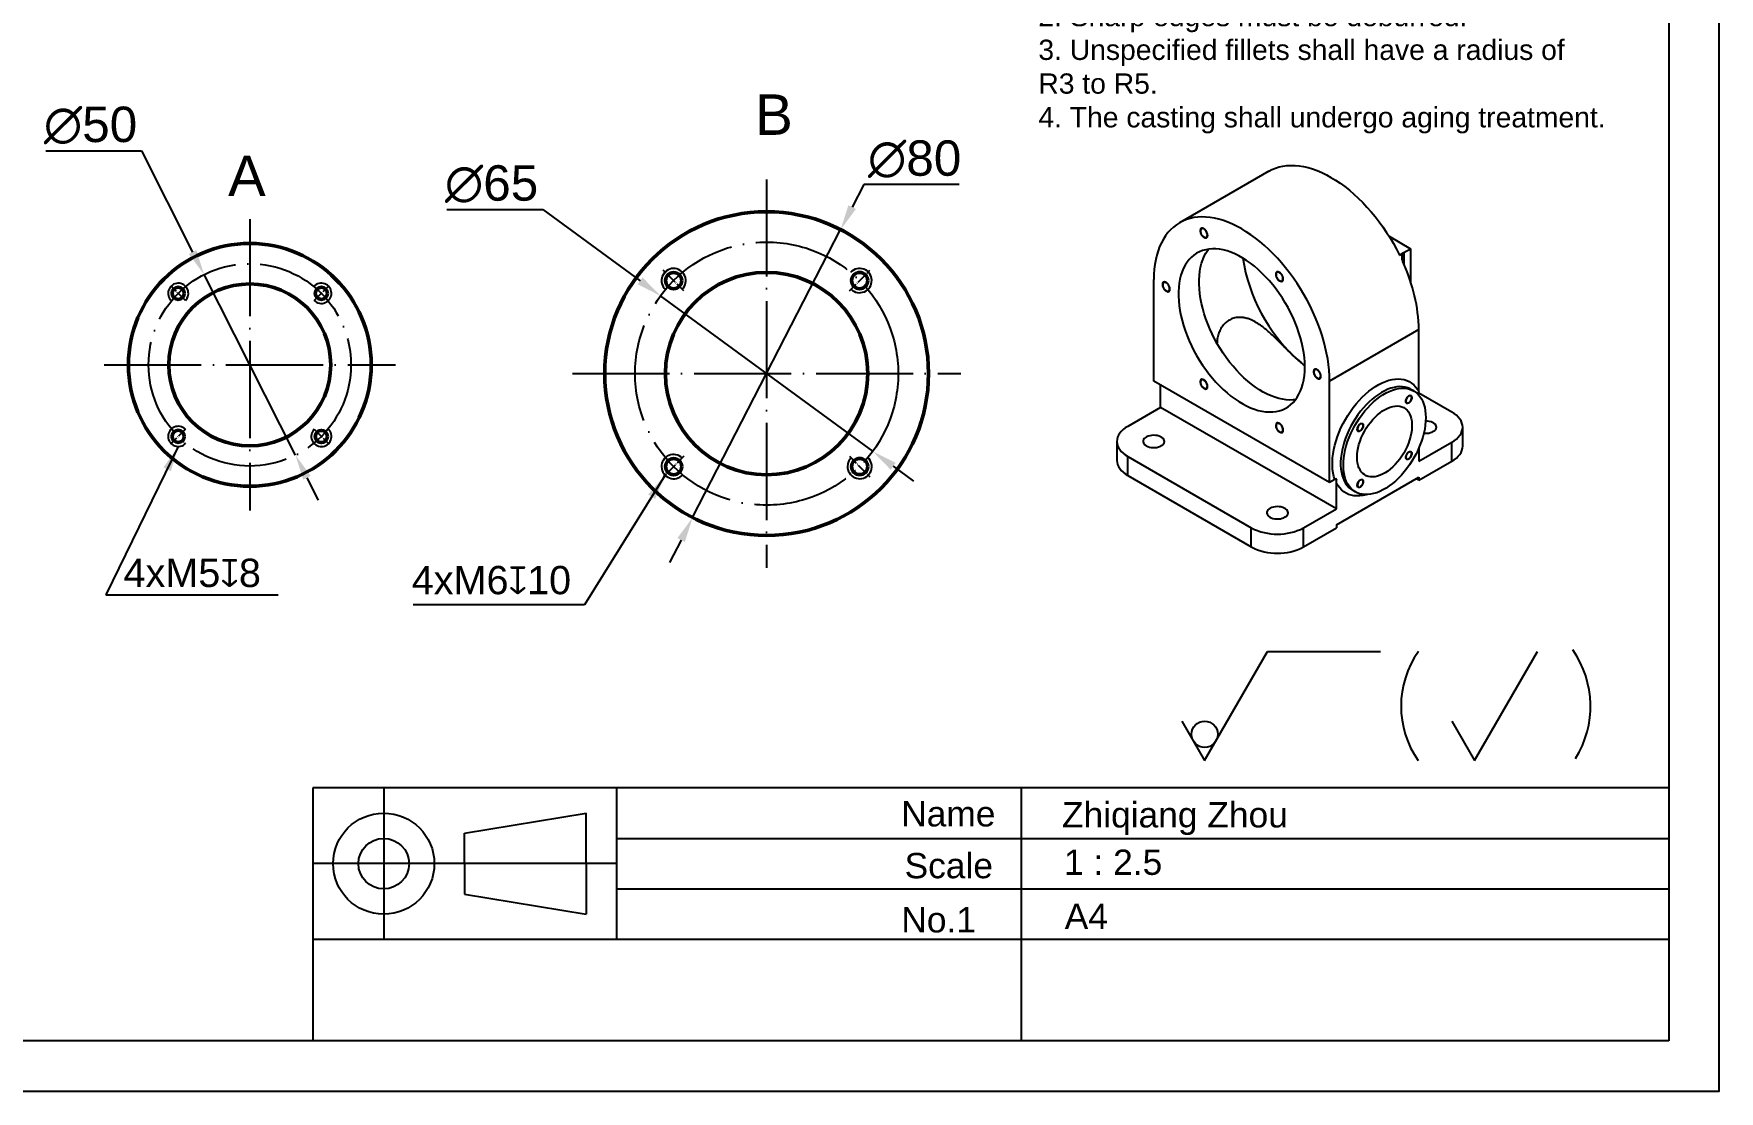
# Model space of a CAD drawing. Header units: millimetres. Extents: x 3932 to 4675, y 2766 to 3291.
# Drawn here: x 4258.4 to 4674.9, y 2765.9 to 3027.2 of the extents above; entities that cross this region are included whole.
import ezdxf

# ---------------------------------------------------------------- set-up
doc = ezdxf.new("R2010")
doc.units = ezdxf.units.MM
doc.linetypes.add('ACAD_ISO04W100', pattern=[30, 24, -3, 0, -3])
doc.layers.add('注解', color=3, linetype='Continuous')
doc.layers.add('辅助', color=1, linetype='ACAD_ISO04W100')
doc.layers.add('粗线', color=7, linetype='Continuous', lineweight=50)
doc.styles.add('a', font='gdt.shx')
doc.styles.get("Standard").update_dxf_attribs({"font": 'arial.ttf'})
doc.dimstyles.new('机械无尺线', dxfattribs={"dimscale": 2.5, "dimtxt": 3.5, "dimasz": 2.5, "dimexe": 2, "dimexo": 0, "dimtad": 1, "dimdsep": 46, "dimtxsty": 'Standard', "dimcen": 0, "dimadec": 0, "dimazin": 0, "dimtfac": 1, "dimtmove": 0, "dimatfit": 3, "dimfxl": 0, "dimarcsym": 0})
doc.dimstyles.new('机械无尺线$3', dxfattribs={"dimscale": 2.5, "dimtxt": 3.5, "dimasz": 2.5, "dimexe": 2, "dimexo": 0, "dimtad": 1, "dimtoh": 1, "dimdsep": 46, "dimtxsty": 'Standard', "dimcen": 0, "dimadec": 0, "dimazin": 0, "dimtfac": 1, "dimtmove": 0, "dimatfit": 3, "dimfxl": 0, "dimarcsym": 0})

# ---------------------------------------------------------------- blocks, each defined once
blk = doc.blocks.new('*U1')
blk.add_arc((0, -0.32), 2.5, 314.9999, 227.866)
at = {"layer": '粗线'}
blk.add_circle((0, -0.32), 1.5, dxfattribs=at)
at = {"layer": '辅助', "ltscale": 0.1}
blk.add_line((1.77, -2.09), (-1.77, 1.44), dxfattribs=at)
blk = doc.blocks.new('*U2')
at = {"color": 0, "linetype": 'ByBlock', "lineweight": -2, "transparency": 16777216}
blk.add_blockref('*U1', (4451.27, 3204.11), dxfattribs=at)
for p, rotation in [((4486.95, 3203.78), 270), ((4450.95, 3168.43), 90.00000000000001), ((4486.63, 3168.1), 180)]:
    blk.add_blockref('*U1', p, dxfattribs=dict(at, rotation=rotation))
blk = doc.blocks.new('*U3')
blk.add_arc((0, -0.23), 3, 315, 227.6454)
at = {"layer": '粗线'}
blk.add_circle((0, -0.23), 2, dxfattribs=at)
at = {"layer": '辅助', "ltscale": 0.1}
blk.add_line((2.55, -2.77), (-2.55, 2.32), dxfattribs=at)
blk = doc.blocks.new('*U4')
at = {"color": 0, "linetype": 'ByBlock', "lineweight": -2, "transparency": 16777216}
blk.add_blockref('*U3', (4427.25, 2980.25), dxfattribs=at)
for p, rotation in [((4473.44, 2980.03), 270), ((4427.03, 2934.06), 90.00000000000001), ((4473.22, 2933.84), 180)]:
    blk.add_blockref('*U3', p, dxfattribs=dict(at, rotation=rotation))
blk = doc.blocks.new('*D25')
at = {"layer": 'Defpoints', "color": 0, "transparency": 16777216}
for p in [(4300.48, 2967.72), (4323.07, 2923.11)]:
    blk.add_point(p, dxfattribs=at)
at = {"layer": '注解', "color": 0, "lineweight": -2, "transparency": 16777216}
for p, q in [((4261.42, 2998.29), (4285.01, 2998.29)), ((4285.01, 2998.29), (4297.66, 2973.29)), ((4323.07, 2923.11), (4300.48, 2967.72)), ((4325.89, 2917.53), (4328.71, 2911.95))]:
    blk.add_line(p, q, dxfattribs=at)
at = {"layer": '注解', "color": 0, "transparency": 16777216}
for points in [[(4298.59, 2973.76), (4296.73, 2972.82), (4300.48, 2967.72)], [(4326.82, 2918), (4324.96, 2917.06), (4323.07, 2923.11)]]:
    blk.add_solid(points, dxfattribs=at)
at = {"layer": '注解', "color": 0, "transparency": 16777216, "insert": (4272.43, 3004.56), "char_height": 8.75, "attachment_point": 5}
blk.add_mtext('∅50', dxfattribs=at)
blk = doc.blocks.new('*D26')
at = {"layer": 'Defpoints', "color": 0, "transparency": 16777216}
for p in [(4457.76, 2978.83), (4421.2, 2907.68)]:
    blk.add_point(p, dxfattribs=at)
at = {"layer": '注解', "color": 0, "lineweight": -2, "transparency": 16777216}
for p, q in [((4463.47, 2989.95), (4460.62, 2984.39)), ((4487.06, 2989.95), (4463.47, 2989.95)), ((4421.2, 2907.68), (4457.76, 2978.83)), ((4418.35, 2902.12), (4415.49, 2896.56))]:
    blk.add_line(p, q, dxfattribs=at)
at = {"layer": '注解', "color": 0, "transparency": 16777216}
for points in [[(4459.69, 2984.87), (4461.54, 2983.92), (4457.76, 2978.83)], [(4417.42, 2902.59), (4419.27, 2901.64), (4421.2, 2907.68)]]:
    blk.add_solid(points, dxfattribs=at)
at = {"layer": '注解', "color": 0, "transparency": 16777216, "insert": (4476.05, 2996.23), "char_height": 8.75, "attachment_point": 5}
blk.add_mtext('∅80', dxfattribs=at)
blk = doc.blocks.new('*D27')
at = {"layer": 'Defpoints', "color": 0, "transparency": 16777216}
for p in [(4413.26, 2962.46), (4465.7, 2924.05)]:
    blk.add_point(p, dxfattribs=at)
at = {"layer": '注解', "color": 0, "lineweight": -2, "transparency": 16777216}
for p, q in [((4360.46, 2983.8), (4384.15, 2983.8)), ((4384.15, 2983.8), (4408.22, 2966.16)), ((4465.7, 2924.05), (4413.26, 2962.46)), ((4470.74, 2920.36), (4475.78, 2916.66))]:
    blk.add_line(p, q, dxfattribs=at)
at = {"layer": '注解', "color": 0, "transparency": 16777216}
for points in [[(4408.84, 2967), (4407.61, 2965.32), (4413.26, 2962.46)], [(4471.36, 2921.2), (4470.12, 2919.51), (4465.7, 2924.05)]]:
    blk.add_solid(points, dxfattribs=at)
at = {"layer": '注解', "color": 0, "transparency": 16777216, "insert": (4371.52, 2990.07), "char_height": 8.75, "attachment_point": 5}
blk.add_mtext('∅65', dxfattribs=at)

msp = doc.modelspace()

# ---------------------------------------------------------------- linework, layer by layer
for p, q in [((4662.366, 3278.406), (4662.366, 2778.406)), ((4662.366, 2840.906), (4327.366, 2840.906)), ((4327.366, 2840.906), (4327.366, 2778.406)), ((4344.866, 2840.906), (4344.866, 2803.406)), ((4402.366, 2840.906), (4402.366, 2803.406)), ((4502.366, 2840.906), (4502.366, 2778.406)), ((4662.366, 2840.906), (4662.366, 2778.406)), ((4364.866, 2829.656), (4394.866, 2834.656)), ((4394.866, 2822.156), (4394.866, 2834.656)), ((4364.866, 2822.156), (4364.866, 2829.656)), ((4402.366, 2828.406), (4662.366, 2828.406)), ((4402.366, 2822.156), (4327.366, 2822.156)), ((4364.866, 2822.156), (4364.866, 2814.656)), ((4394.866, 2822.156), (4394.866, 2809.656)), ((4402.366, 2815.906), (4662.366, 2815.906)), ((4364.866, 2814.656), (4394.866, 2809.656)), ((4662.366, 2803.406), (4327.366, 2803.406)), ((4662.366, 2778.406), (3982.366, 2778.406))]:
    msp.add_line(p, q)
at = {"color": 7, "linetype": 'Continuous', "lineweight": 25}
for p, q in [((4563.563, 2993.269), (4541.501, 2980.533)), ((4593.29, 2977.182), (4598.594, 2974.12)), ((4596.897, 2973.14), (4598.594, 2974.12)), ((4598.594, 2974.12), (4598.594, 2965.945)), ((4595.878, 2972.552), (4596.897, 2973.14)), ((4596.897, 2973.14), (4596.897, 2970.371)), ((4535.137, 2941.384), (4535.137, 2966.468)), ((4600.644, 2954.124), (4578.582, 2941.388)), ((4600.644, 2938.739), (4600.644, 2954.124)), ((4578.582, 2916.304), (4535.137, 2941.384)), ((4536.834, 2934.917), (4536.834, 2940.404)), ((4578.582, 2916.304), (4578.582, 2941.388)), ((4599.358, 2938.964), (4598.679, 2939.356)), ((4600.644, 2937.891), (4600.644, 2938.739)), ((4608.79, 2933.741), (4600.644, 2938.444)), ((4536.834, 2934.917), (4528.689, 2930.214)), ((4580.279, 2909.837), (4536.834, 2934.917)), ((4611.461, 2925.315), (4611.461, 2930.018)), ((4526.017, 2926.491), (4526.017, 2921.788)), ((4600.644, 2921.593), (4608.79, 2926.295)), ((4600.644, 2924.892), (4600.644, 2921.593)), ((4608.79, 2921.592), (4608.79, 2926.295)), ((4528.689, 2922.769), (4559.236, 2905.134)), ((4528.689, 2918.065), (4528.689, 2922.769)), ((4600.644, 2916.89), (4608.79, 2921.592)), ((4528.689, 2918.065), (4559.236, 2900.431)), ((4579.901, 2917.065), (4578.582, 2916.304)), ((4580.279, 2905.917), (4600.644, 2917.673)), ((4580.279, 2909.837), (4580.279, 2916.207)), ((4600.644, 2916.89), (4599.965, 2917.282)), ((4600.644, 2917.673), (4600.644, 2916.89)), ((4584.28, 2914.414), (4584.959, 2914.022)), ((4572.133, 2905.134), (4580.279, 2909.837)), ((4559.236, 2900.431), (4559.236, 2905.134)), ((4572.133, 2900.431), (4572.133, 2905.134)), ((4572.133, 2900.431), (4580.279, 2905.133)), ((4580.279, 2905.917), (4580.279, 2905.133))]:
    msp.add_line(p, q, dxfattribs=at)
msp.add_lwpolyline([(3932.366, 2765.906), (4674.866, 2765.906), (4674.866, 3290.906), (3932.366, 3290.906)], close=True)
at = {"color": 7, "linetype": 'Continuous', "lineweight": 25, "flags": 128}
for points in [[(4563.563, 2993.269), (4564.313, 2993.662), (4565.18, 2994.024), (4566.085, 2994.31), (4567.025, 2994.52), (4567.999, 2994.652), (4569.003, 2994.706), (4570.034, 2994.683), (4571.091, 2994.582), (4572.168, 2994.404), (4573.265, 2994.148), (4574.377, 2993.816), (4575.502, 2993.409), (4576.637, 2992.928), (4577.777, 2992.374), (4578.921, 2991.748), (4580.065, 2991.053), (4581.206, 2990.29), (4582.341, 2989.462), (4583.465, 2988.57), (4584.578, 2987.617), (4585.674, 2986.607), (4586.752, 2985.541), (4587.808, 2984.422), (4588.84, 2983.255), (4589.844, 2982.041), (4590.818, 2980.785), (4591.758, 2979.489), (4592.663, 2978.158), (4593.53, 2976.795), (4594.356, 2975.404), (4595.14, 2973.988), (4595.878, 2972.552)], [(4578.582, 2941.388), (4578.552, 2942.718), (4578.463, 2944.079), (4578.315, 2945.466), (4578.107, 2946.877), (4577.842, 2948.307), (4577.519, 2949.753), (4577.139, 2951.21), (4576.704, 2952.675), (4576.214, 2954.143), (4575.672, 2955.61), (4575.078, 2957.073), (4574.433, 2958.527), (4573.741, 2959.968), (4573.003, 2961.393), (4572.22, 2962.798), (4571.395, 2964.178), (4570.53, 2965.53), (4569.628, 2966.851), (4568.69, 2968.135), (4567.721, 2969.381), (4566.721, 2970.585), (4565.695, 2971.743), (4564.644, 2972.852), (4563.572, 2973.909), (4562.482, 2974.912), (4561.376, 2975.857), (4560.258, 2976.742), (4559.13, 2977.564), (4557.997, 2978.321), (4556.86, 2979.012), (4555.723, 2979.634), (4554.589, 2980.185), (4553.462, 2980.665), (4552.343, 2981.071), (4551.238, 2981.403), (4550.147, 2981.659), (4549.075, 2981.84), (4548.024, 2981.944), (4546.998, 2981.971), (4545.999, 2981.921), (4545.029, 2981.795), (4544.092, 2981.592), (4543.189, 2981.314), (4542.325, 2980.96), (4541.5, 2980.532), (4540.717, 2980.032), (4539.978, 2979.459), (4539.286, 2978.817), (4538.642, 2978.107), (4538.048, 2977.33), (4537.505, 2976.489), (4537.015, 2975.586), (4536.58, 2974.624), (4536.201, 2973.606), (4535.878, 2972.533), (4535.612, 2971.409), (4535.405, 2970.238), (4535.256, 2969.021), (4535.167, 2967.764), (4535.137, 2966.468)], [(4548.374, 2977.495), (4548.343, 2977.778), (4548.251, 2978.075), (4548.105, 2978.367), (4547.916, 2978.629), (4547.699, 2978.845), (4547.468, 2978.996), (4547.242, 2979.072), (4547.037, 2979.068), (4546.868, 2978.983), (4546.748, 2978.825), (4546.685, 2978.604), (4546.685, 2978.337), (4546.748, 2978.044), (4546.868, 2977.746), (4547.037, 2977.467), (4547.242, 2977.226), (4547.468, 2977.041), (4547.699, 2976.926), (4547.916, 2976.889), (4548.105, 2976.934), (4548.251, 2977.057), (4548.343, 2977.249), (4548.374, 2977.495)], [(4572.473, 2944.915), (4572.442, 2946.053), (4572.352, 2947.222), (4572.201, 2948.417), (4571.992, 2949.633), (4571.723, 2950.865), (4571.398, 2952.11), (4571.015, 2953.361), (4570.579, 2954.615), (4570.089, 2955.866), (4569.548, 2957.11), (4568.957, 2958.341), (4568.32, 2959.555), (4567.639, 2960.748), (4566.916, 2961.914), (4566.154, 2963.049), (4565.356, 2964.149), (4564.526, 2965.209), (4563.665, 2966.226), (4562.778, 2967.195), (4561.869, 2968.112), (4560.94, 2968.975), (4559.995, 2969.78), (4559.038, 2970.523), (4558.073, 2971.202), (4557.102, 2971.815), (4556.131, 2972.358), (4555.163, 2972.83), (4554.202, 2973.228), (4553.25, 2973.552), (4552.313, 2973.8), (4551.393, 2973.972), (4550.495, 2974.065), (4549.621, 2974.081), (4548.775, 2974.019), (4547.96, 2973.879), (4547.18, 2973.662), (4546.437, 2973.368), (4545.734, 2973), (4545.075, 2972.557), (4544.461, 2972.043), (4543.895, 2971.458), (4543.379, 2970.806), (4542.916, 2970.088), (4542.506, 2969.307), (4542.152, 2968.468), (4541.855, 2967.572), (4541.615, 2966.623), (4541.435, 2965.625), (4541.315, 2964.582), (4541.254, 2963.497), (4541.254, 2962.376), (4541.315, 2961.222), (4541.435, 2960.04), (4541.615, 2958.834), (4541.855, 2957.609), (4542.152, 2956.37), (4542.506, 2955.121), (4542.916, 2953.868), (4543.379, 2952.615), (4543.895, 2951.367), (4544.461, 2950.129), (4545.075, 2948.905), (4545.734, 2947.701), (4546.437, 2946.522), (4547.18, 2945.371), (4547.96, 2944.252), (4548.775, 2943.172), (4549.621, 2942.133), (4550.495, 2941.14), (4551.393, 2940.196), (4552.313, 2939.305), (4553.25, 2938.471), (4554.202, 2937.696), (4555.163, 2936.985), (4556.131, 2936.339), (4557.102, 2935.761), (4558.073, 2935.253), (4559.038, 2934.818), (4559.995, 2934.456), (4560.94, 2934.17), (4561.869, 2933.96), (4562.778, 2933.828), (4563.665, 2933.773), (4564.526, 2933.796), (4565.356, 2933.897), (4566.154, 2934.076), (4566.916, 2934.331), (4567.639, 2934.663), (4568.32, 2935.068), (4568.957, 2935.547), (4569.548, 2936.097), (4570.089, 2936.716), (4570.579, 2937.401), (4571.015, 2938.151), (4571.398, 2938.961), (4571.723, 2939.829), (4571.992, 2940.752), (4572.201, 2941.726), (4572.352, 2942.747), (4572.442, 2943.811), (4572.473, 2944.915)], [(4570.147, 2936.79), (4569.617, 2936.735), (4568.756, 2936.712), (4567.87, 2936.767), (4566.96, 2936.899), (4566.031, 2937.109), (4565.086, 2937.395), (4564.129, 2937.757), (4563.164, 2938.192), (4562.194, 2938.7), (4561.223, 2939.278), (4560.254, 2939.924), (4559.293, 2940.635), (4558.342, 2941.41), (4557.404, 2942.244), (4556.484, 2943.135), (4555.586, 2944.079), (4554.712, 2945.072), (4553.866, 2946.111), (4553.051, 2947.192), (4552.271, 2948.31), (4551.528, 2949.461), (4550.825, 2950.641), (4550.166, 2951.844), (4549.552, 2953.068), (4548.986, 2954.306), (4548.47, 2955.554), (4548.007, 2956.807), (4547.597, 2958.06), (4547.243, 2959.309), (4546.946, 2960.548), (4546.707, 2961.773), (4546.526, 2962.979), (4546.406, 2964.161), (4546.345, 2965.315), (4546.345, 2966.436), (4546.406, 2967.521), (4546.526, 2968.564), (4546.707, 2969.562), (4546.946, 2970.511), (4547.243, 2971.407), (4547.597, 2972.247), (4548.007, 2973.027), (4548.47, 2973.745), (4548.664, 2974.005)], [(4539.041, 2964.215), (4539.009, 2964.497), (4538.917, 2964.795), (4538.771, 2965.086), (4538.582, 2965.349), (4538.365, 2965.564), (4538.134, 2965.716), (4537.908, 2965.792), (4537.703, 2965.788), (4537.534, 2965.703), (4537.414, 2965.544), (4537.351, 2965.323), (4537.351, 2965.056), (4537.414, 2964.763), (4537.534, 2964.466), (4537.703, 2964.186), (4537.908, 2963.945), (4538.134, 2963.76), (4538.365, 2963.645), (4538.582, 2963.609), (4538.771, 2963.654), (4538.917, 2963.777), (4539.009, 2963.968), (4539.041, 2964.215)], [(4567.042, 2966.718), (4567.011, 2967.001), (4566.918, 2967.299), (4566.773, 2967.59), (4566.584, 2967.853), (4566.366, 2968.068), (4566.136, 2968.219), (4565.909, 2968.296), (4565.704, 2968.291), (4565.535, 2968.207), (4565.415, 2968.048), (4565.353, 2967.827), (4565.353, 2967.56), (4565.415, 2967.267), (4565.535, 2966.97), (4565.704, 2966.69), (4565.909, 2966.449), (4566.136, 2966.264), (4566.366, 2966.149), (4566.584, 2966.113), (4566.773, 2966.158), (4566.918, 2966.281), (4567.011, 2966.472), (4567.042, 2966.718)], [(4570.539, 2946.811), (4571.629, 2945.874), (4572.471, 2945.203)], [(4548.374, 2940.158), (4548.343, 2940.44), (4548.251, 2940.738), (4548.105, 2941.029), (4547.916, 2941.292), (4547.699, 2941.507), (4547.468, 2941.659), (4547.242, 2941.735), (4547.037, 2941.731), (4546.868, 2941.646), (4546.748, 2941.487), (4546.685, 2941.266), (4546.685, 2940.999), (4546.748, 2940.707), (4546.868, 2940.409), (4547.037, 2940.13), (4547.242, 2939.888), (4547.468, 2939.703), (4547.699, 2939.589), (4547.916, 2939.552), (4548.105, 2939.597), (4548.251, 2939.72), (4548.343, 2939.912), (4548.374, 2940.158)], [(4576.376, 2942.661), (4576.344, 2942.944), (4576.252, 2943.242), (4576.106, 2943.533), (4575.918, 2943.796), (4575.7, 2944.011), (4575.469, 2944.162), (4575.243, 2944.239), (4575.038, 2944.234), (4574.869, 2944.15), (4574.749, 2943.991), (4574.687, 2943.77), (4574.687, 2943.503), (4574.749, 2943.21), (4574.869, 2942.913), (4575.038, 2942.633), (4575.243, 2942.392), (4575.469, 2942.207), (4575.7, 2942.092), (4575.918, 2942.056), (4576.106, 2942.101), (4576.252, 2942.224), (4576.344, 2942.415), (4576.376, 2942.661)], [(4579.901, 2917.065), (4579.653, 2917.841), (4579.464, 2918.669), (4579.337, 2919.547), (4579.271, 2920.468), (4579.267, 2921.428), (4579.325, 2922.422), (4579.444, 2923.444), (4579.625, 2924.487), (4579.865, 2925.548), (4580.165, 2926.619), (4580.521, 2927.695), (4580.932, 2928.769), (4581.396, 2929.837), (4581.911, 2930.891), (4582.472, 2931.926), (4583.078, 2932.937), (4583.725, 2933.918), (4584.409, 2934.862), (4585.127, 2935.766), (4585.874, 2936.624), (4586.647, 2937.431), (4587.44, 2938.183), (4588.251, 2938.876), (4589.073, 2939.506), (4589.904, 2940.069), (4590.737, 2940.562), (4591.569, 2940.983), (4592.395, 2941.329), (4593.21, 2941.598), (4594.01, 2941.789), (4594.79, 2941.901), (4595.546, 2941.933), (4596.274, 2941.884), (4596.97, 2941.756), (4597.63, 2941.549), (4598.25, 2941.264), (4598.827, 2940.903), (4599.358, 2940.467), (4599.839, 2939.959), (4600.269, 2939.382), (4600.644, 2938.739)], [(4598.687, 2939.352), (4598.488, 2939.461), (4597.904, 2939.716), (4597.282, 2939.897), (4596.627, 2940.002), (4595.941, 2940.03), (4595.23, 2939.982), (4594.496, 2939.857), (4593.745, 2939.657), (4592.981, 2939.382), (4592.208, 2939.034), (4591.431, 2938.615), (4590.654, 2938.128), (4589.882, 2937.575), (4589.119, 2936.96), (4588.37, 2936.287), (4587.639, 2935.558), (4586.931, 2934.779), (4586.249, 2933.953), (4585.597, 2933.087), (4584.98, 2932.184), (4584.401, 2931.251), (4583.863, 2930.292), (4583.369, 2929.313), (4582.923, 2928.32), (4582.527, 2927.318), (4582.183, 2926.314), (4581.893, 2925.314), (4581.659, 2924.322), (4581.482, 2923.346), (4581.364, 2922.39), (4581.305, 2921.46), (4581.305, 2920.562), (4581.364, 2919.701), (4581.482, 2918.882), (4581.659, 2918.109), (4581.893, 2917.388), (4582.183, 2916.722), (4582.527, 2916.115), (4582.923, 2915.572), (4583.369, 2915.094), (4583.863, 2914.685), (4584.292, 2914.407)], [(4581.976, 2920.615), (4582.006, 2921.532), (4582.095, 2922.479), (4582.244, 2923.449), (4582.451, 2924.437), (4582.714, 2925.437), (4583.033, 2926.443), (4583.406, 2927.449), (4583.83, 2928.45), (4584.303, 2929.439), (4584.822, 2930.411), (4585.384, 2931.36), (4585.986, 2932.281), (4586.624, 2933.167), (4587.294, 2934.015), (4587.993, 2934.818), (4588.717, 2935.572), (4589.46, 2936.274), (4590.22, 2936.917), (4590.991, 2937.5), (4591.768, 2938.018), (4592.548, 2938.468), (4593.326, 2938.848), (4594.097, 2939.155), (4594.857, 2939.389), (4595.6, 2939.546), (4596.324, 2939.627), (4597.023, 2939.631), (4597.693, 2939.558), (4598.331, 2939.408), (4598.933, 2939.182), (4599.495, 2938.882), (4600.014, 2938.509), (4600.487, 2938.066), (4600.911, 2937.555), (4601.284, 2936.978), (4601.603, 2936.341), (4601.866, 2935.645), (4602.073, 2934.896), (4602.221, 2934.097), (4602.311, 2933.254), (4602.341, 2932.371), (4602.311, 2931.454), (4602.221, 2930.508), (4602.073, 2929.538), (4601.866, 2928.55), (4601.603, 2927.55), (4601.284, 2926.544), (4600.911, 2925.537), (4600.487, 2924.536), (4600.014, 2923.547), (4599.495, 2922.575), (4598.933, 2921.626), (4598.331, 2920.706), (4597.693, 2919.819), (4597.023, 2918.972), (4596.324, 2918.168), (4595.6, 2917.414), (4594.857, 2916.713), (4594.097, 2916.069), (4593.326, 2915.487), (4592.548, 2914.969), (4591.768, 2914.519), (4590.991, 2914.139), (4590.22, 2913.831), (4589.46, 2913.598), (4588.717, 2913.44), (4587.993, 2913.359), (4587.294, 2913.355), (4586.624, 2913.429), (4585.986, 2913.579), (4585.384, 2913.804), (4584.822, 2914.104), (4584.303, 2914.477), (4583.83, 2914.921), (4583.406, 2915.432), (4583.033, 2916.008), (4582.714, 2916.646), (4582.451, 2917.341), (4582.244, 2918.091), (4582.095, 2918.889), (4582.006, 2919.732), (4581.976, 2920.615)], [(4598.871, 2937.297), (4598.84, 2937.521), (4598.747, 2937.689), (4598.603, 2937.786), (4598.419, 2937.802), (4598.212, 2937.737), (4598, 2937.596), (4597.802, 2937.393), (4597.636, 2937.144), (4597.516, 2936.872), (4597.454, 2936.601), (4597.454, 2936.356), (4597.516, 2936.158), (4597.636, 2936.024), (4597.802, 2935.967), (4598, 2935.992), (4598.212, 2936.096), (4598.419, 2936.27), (4598.603, 2936.499), (4598.747, 2936.762), (4598.84, 2937.036), (4598.871, 2937.297)], [(4585.37, 2922.574), (4585.4, 2923.326), (4585.489, 2924.105), (4585.637, 2924.905), (4585.842, 2925.719), (4586.103, 2926.54), (4586.417, 2927.36), (4586.781, 2928.173), (4587.193, 2928.971), (4587.648, 2929.747), (4588.143, 2930.495), (4588.673, 2931.208), (4589.234, 2931.879), (4589.82, 2932.502), (4590.427, 2933.073), (4591.049, 2933.586), (4591.681, 2934.037), (4592.318, 2934.422), (4592.952, 2934.737), (4593.58, 2934.979), (4594.195, 2935.147), (4594.793, 2935.238), (4595.367, 2935.253), (4595.913, 2935.191), (4596.426, 2935.053), (4596.902, 2934.839), (4597.336, 2934.552), (4597.724, 2934.194), (4598.064, 2933.768), (4598.351, 2933.279), (4598.584, 2932.73), (4598.761, 2932.126), (4598.88, 2931.472), (4598.939, 2930.775), (4598.939, 2930.04), (4598.88, 2929.274), (4598.761, 2928.484), (4598.584, 2927.676), (4598.351, 2926.858), (4598.064, 2926.036), (4597.724, 2925.218), (4597.336, 2924.412), (4596.902, 2923.624), (4596.426, 2922.861), (4595.913, 2922.13), (4595.367, 2921.438), (4594.793, 2920.79), (4594.195, 2920.192), (4593.58, 2919.649), (4592.952, 2919.167), (4592.318, 2918.748), (4591.681, 2918.398), (4591.049, 2918.12), (4590.427, 2917.914), (4589.82, 2917.784), (4589.234, 2917.731), (4588.673, 2917.755), (4588.143, 2917.855), (4587.648, 2918.031), (4587.193, 2918.282), (4586.781, 2918.605), (4586.417, 2918.997), (4586.103, 2919.455), (4585.842, 2919.975), (4585.637, 2920.552), (4585.489, 2921.182), (4585.4, 2921.858), (4585.37, 2922.574)], [(4608.79, 2926.295), (4609.391, 2926.678), (4609.924, 2927.093), (4610.384, 2927.536), (4610.767, 2928.003), (4611.068, 2928.49), (4611.286, 2928.991), (4611.417, 2929.502), (4611.461, 2930.018), (4611.417, 2930.534), (4611.286, 2931.045), (4611.068, 2931.547), (4610.767, 2932.033), (4610.384, 2932.5), (4609.924, 2932.943), (4609.391, 2933.358), (4608.79, 2933.741)], [(4528.689, 2930.214), (4528.087, 2929.831), (4527.554, 2929.416), (4527.094, 2928.973), (4526.712, 2928.506), (4526.41, 2928.02), (4526.193, 2927.518), (4526.061, 2927.007), (4526.017, 2926.491), (4526.061, 2925.975), (4526.193, 2925.464), (4526.41, 2924.963), (4526.712, 2924.477), (4527.094, 2924.009), (4527.554, 2923.566), (4528.087, 2923.151), (4528.689, 2922.769)], [(4533.271, 2925.414), (4533.634, 2925.239), (4534.046, 2925.104), (4534.492, 2925.013), (4534.96, 2924.971), (4535.433, 2924.977), (4535.897, 2925.032), (4536.336, 2925.133), (4536.737, 2925.279), (4537.086, 2925.463), (4537.373, 2925.68), (4537.588, 2925.924), (4537.724, 2926.186), (4537.777, 2926.457), (4537.745, 2926.73), (4537.629, 2926.995), (4537.433, 2927.243), (4537.164, 2927.468), (4536.829, 2927.661), (4536.44, 2927.817), (4536.009, 2927.93), (4535.55, 2927.997), (4535.078, 2928.015), (4534.608, 2927.984), (4534.154, 2927.906), (4533.733, 2927.782), (4533.356, 2927.616), (4533.037, 2927.415), (4532.785, 2927.183), (4532.609, 2926.93), (4532.514, 2926.662), (4532.503, 2926.389), (4532.577, 2926.119), (4532.734, 2925.861), (4532.967, 2925.623), (4533.271, 2925.414)], [(4567.042, 2929.381), (4567.011, 2929.664), (4566.918, 2929.962), (4566.773, 2930.253), (4566.584, 2930.516), (4566.366, 2930.731), (4566.136, 2930.882), (4565.909, 2930.958), (4565.704, 2930.954), (4565.535, 2930.869), (4565.415, 2930.711), (4565.353, 2930.49), (4565.353, 2930.223), (4565.415, 2929.93), (4565.535, 2929.633), (4565.704, 2929.353), (4565.909, 2929.112), (4566.136, 2928.927), (4566.366, 2928.812), (4566.584, 2928.776), (4566.773, 2928.821), (4566.918, 2928.943), (4567.011, 2929.135), (4567.042, 2929.381)], [(4586.871, 2930.37), (4586.84, 2930.594), (4586.747, 2930.762), (4586.603, 2930.858), (4586.419, 2930.875), (4586.212, 2930.81), (4586, 2930.669), (4585.802, 2930.465), (4585.636, 2930.216), (4585.516, 2929.944), (4585.454, 2929.674), (4585.454, 2929.429), (4585.516, 2929.23), (4585.636, 2929.097), (4585.802, 2929.04), (4586, 2929.064), (4586.212, 2929.168), (4586.419, 2929.342), (4586.603, 2929.571), (4586.747, 2929.834), (4586.84, 2930.109), (4586.871, 2930.37)], [(4601.859, 2928.52), (4602.163, 2928.498), (4602.636, 2928.504), (4603.1, 2928.559), (4603.539, 2928.66), (4603.94, 2928.806), (4604.289, 2928.99), (4604.576, 2929.207), (4604.791, 2929.451), (4604.927, 2929.713), (4604.98, 2929.984), (4604.948, 2930.257), (4604.833, 2930.522), (4604.637, 2930.77), (4604.367, 2930.995), (4604.033, 2931.188), (4603.644, 2931.344), (4603.213, 2931.457), (4602.754, 2931.523), (4602.316, 2931.542)], [(4598.871, 2923.44), (4598.84, 2923.664), (4598.747, 2923.832), (4598.603, 2923.928), (4598.419, 2923.945), (4598.212, 2923.88), (4598, 2923.739), (4597.802, 2923.535), (4597.636, 2923.287), (4597.516, 2923.015), (4597.454, 2922.744), (4597.454, 2922.499), (4597.516, 2922.301), (4597.636, 2922.167), (4597.802, 2922.11), (4598, 2922.134), (4598.212, 2922.238), (4598.419, 2922.413), (4598.603, 2922.641), (4598.747, 2922.905), (4598.84, 2923.179), (4598.871, 2923.44)], [(4608.79, 2921.592), (4609.391, 2921.975), (4609.924, 2922.39), (4610.384, 2922.833), (4610.767, 2923.3), (4611.068, 2923.787), (4611.286, 2924.288), (4611.417, 2924.799), (4611.461, 2925.315)], [(4526.017, 2921.788), (4526.061, 2921.272), (4526.193, 2920.761), (4526.41, 2920.26), (4526.712, 2919.773), (4527.094, 2919.306), (4527.554, 2918.863), (4528.087, 2918.448), (4528.689, 2918.065)], [(4587.716, 2913.349), (4587.607, 2913.318), (4586.818, 2913.139), (4586.049, 2913.038), (4585.304, 2913.014), (4584.587, 2913.069), (4583.901, 2913.202), (4583.251, 2913.413), (4582.64, 2913.699), (4582.072, 2914.061), (4581.549, 2914.494), (4581.074, 2914.999), (4580.65, 2915.57), (4580.279, 2916.207)], [(4586.871, 2916.512), (4586.84, 2916.737), (4586.747, 2916.905), (4586.603, 2917.001), (4586.419, 2917.017), (4586.212, 2916.952), (4586, 2916.812), (4585.802, 2916.608), (4585.636, 2916.359), (4585.516, 2916.087), (4585.454, 2915.817), (4585.454, 2915.571), (4585.516, 2915.373), (4585.636, 2915.239), (4585.802, 2915.182), (4586, 2915.207), (4586.212, 2915.311), (4586.419, 2915.485), (4586.603, 2915.714), (4586.747, 2915.977), (4586.84, 2916.252), (4586.871, 2916.512)], [(4563.818, 2907.779), (4564.181, 2907.604), (4564.593, 2907.469), (4565.039, 2907.379), (4565.507, 2907.336), (4565.98, 2907.342), (4566.444, 2907.397), (4566.883, 2907.499), (4567.284, 2907.644), (4567.633, 2907.829), (4567.92, 2908.046), (4568.135, 2908.29), (4568.271, 2908.551), (4568.324, 2908.823), (4568.292, 2909.095), (4568.176, 2909.36), (4567.98, 2909.609), (4567.711, 2909.834), (4567.376, 2910.027), (4566.987, 2910.182), (4566.556, 2910.295), (4566.097, 2910.362), (4565.625, 2910.381), (4565.155, 2910.35), (4564.702, 2910.271), (4564.28, 2910.147), (4563.903, 2909.982), (4563.584, 2909.78), (4563.332, 2909.549), (4563.156, 2909.295), (4563.061, 2909.028), (4563.05, 2908.754), (4563.124, 2908.485), (4563.281, 2908.227), (4563.514, 2907.989), (4563.818, 2907.779)]]:
    msp.add_lwpolyline(points, dxfattribs=at)
for radius in [12.5, 6.25]:
    msp.add_circle((4344.866, 2822.156), radius)
at = {"color": 7, "linetype": 'Continuous', "lineweight": 25}
for centre, radius, start, end in [((4599.422, 2978.432), 42.826, 188.89501, 227.5901), ((4558.999, 2953.075), 41.658, 1.44295, 24.53146), ((4601.671, 2937.784), 1.403, 137.06672, 161.93473), ((4565.684, 2917.58), 14.018, 242.60967, 297.39033), ((4565.684, 2912.877), 14.018, 242.60967, 297.39033)]:
    msp.add_arc(centre, radius, start, end, dxfattribs=at)
at = {"color": 7, "linetype": 'Continuous', "lineweight": 18}
for points, knots in [([(4548.544, 2977.397), (4548.499, 2977.077), (4548.367, 2976.837), (4548.161, 2976.699), (4547.898, 2976.676), (4547.602, 2976.768), (4547.299, 2976.969), (4547.017, 2977.26), (4546.779, 2977.616), (4546.608, 2978.004), (4546.519, 2978.391), (4546.519, 2978.741), (4546.608, 2979.025), (4546.779, 2979.216), (4547.017, 2979.297), (4547.299, 2979.262), (4547.602, 2979.113), (4547.898, 2978.865), (4548.161, 2978.538), (4548.367, 2978.162), (4548.499, 2977.77), (4548.544, 2977.397), (4548.535, 2977.519), (4548.544, 2977.397)], [0, 0, 0, 0, 0.0476174, 0.0952365, 0.1428557, 0.1904748, 0.2380939, 0.285713, 0.3333322, 0.3809513, 0.4285704, 0.4761896, 0.5238087, 0.5714278, 0.619047, 0.6666661, 0.7142852, 0.7619043, 0.8095235, 0.8571426, 0.9047617, 0.9523809, 1, 1, 1, 1]), ([(4538.701, 2965.429), (4538.938, 2965.073), (4539.109, 2964.685), (4539.199, 2964.299), (4539.199, 2963.948), (4539.109, 2963.665), (4538.938, 2963.474), (4538.701, 2963.392), (4538.419, 2963.427), (4538.116, 2963.576), (4537.82, 2963.825), (4537.557, 2964.152), (4537.351, 2964.528), (4537.219, 2964.92), (4537.174, 2965.292), (4537.219, 2965.613), (4537.351, 2965.853), (4537.557, 2965.99), (4537.82, 2966.014), (4538.116, 2965.921), (4538.419, 2965.72), (4538.701, 2965.429), (4538.609, 2965.532), (4538.701, 2965.429)], [0, 0, 0, 0, 0.04763573, 0.09525394, 0.14287216, 0.19049037, 0.23810858, 0.2857268, 0.33334501, 0.38096322, 0.42858144, 0.47619965, 0.52381786, 0.57143608, 0.61905429, 0.6666725, 0.71429072, 0.76190893, 0.80952715, 0.85714536, 0.90476357, 0.95238179, 1, 1, 1, 1]), ([(4566.703, 2965.896), (4566.42, 2965.931), (4566.117, 2966.08), (4565.821, 2966.328), (4565.559, 2966.655), (4565.352, 2967.032), (4565.22, 2967.423), (4565.175, 2967.796), (4565.22, 2968.117), (4565.352, 2968.356), (4565.559, 2968.494), (4565.821, 2968.518), (4566.117, 2968.425), (4566.42, 2968.224), (4566.703, 2967.933), (4566.94, 2967.577), (4567.111, 2967.189), (4567.2, 2966.802), (4567.2, 2966.452), (4567.111, 2966.168), (4566.94, 2965.978), (4566.703, 2965.896), (4566.786, 2965.915), (4566.703, 2965.896)], [0, 0, 0, 0, 0.0476174, 0.0952365, 0.1428556, 0.1904748, 0.2380939, 0.285713, 0.3333322, 0.3809513, 0.4285704, 0.4761896, 0.5238087, 0.5714278, 0.6190469, 0.6666661, 0.7142852, 0.7619043, 0.8095235, 0.8571426, 0.9047617, 0.9523809, 1, 1, 1, 1]), ([(4547.017, 2941.96), (4547.299, 2941.925), (4547.602, 2941.776), (4547.898, 2941.527), (4548.161, 2941.2), (4548.367, 2940.824), (4548.499, 2940.432), (4548.544, 2940.06), (4548.499, 2939.739), (4548.367, 2939.5), (4548.161, 2939.362), (4547.898, 2939.338), (4547.602, 2939.431), (4547.299, 2939.632), (4547.017, 2939.923), (4546.779, 2940.279), (4546.608, 2940.667), (4546.519, 2941.054), (4546.519, 2941.404), (4546.608, 2941.687), (4546.779, 2941.878), (4547.017, 2941.96), (4546.933, 2941.941), (4547.017, 2941.96)], [0, 0, 0, 0, 0.0476199, 0.0952389, 0.1428579, 0.1904769, 0.2380959, 0.2857149, 0.3333339, 0.3809529, 0.4285719, 0.4761909, 0.5238099, 0.5714289, 0.619048, 0.666667, 0.714286, 0.761905, 0.809524, 0.857143, 0.904762, 0.952381, 1, 1, 1, 1]), ([(4575.018, 2942.427), (4574.781, 2942.782), (4574.61, 2943.171), (4574.52, 2943.557), (4574.52, 2943.908), (4574.61, 2944.191), (4574.781, 2944.382), (4575.018, 2944.464), (4575.301, 2944.428), (4575.603, 2944.28), (4575.899, 2944.031), (4576.162, 2943.704), (4576.369, 2943.328), (4576.5, 2942.936), (4576.546, 2942.564), (4576.5, 2942.243), (4576.369, 2942.003), (4576.162, 2941.866), (4575.899, 2941.842), (4575.603, 2941.935), (4575.301, 2942.136), (4575.018, 2942.427), (4575.111, 2942.324), (4575.018, 2942.427)], [0, 0, 0, 0, 0.04761691, 0.09523606, 0.14285522, 0.19047437, 0.23809353, 0.28571268, 0.33333184, 0.38095099, 0.42857014, 0.4761893, 0.52380845, 0.57142761, 0.61904676, 0.66666592, 0.71428507, 0.76190423, 0.80952338, 0.85714254, 0.90476169, 0.95238085, 1, 1, 1, 1]), ([(4599.007, 2937.375), (4598.961, 2937.667), (4598.828, 2937.874), (4598.623, 2937.974), (4598.367, 2937.956), (4598.088, 2937.822), (4597.818, 2937.586), (4597.584, 2937.275), (4597.412, 2936.921), (4597.321, 2936.564), (4597.321, 2936.241), (4597.412, 2935.988), (4597.584, 2935.833), (4597.818, 2935.791), (4598.088, 2935.869), (4598.367, 2936.056), (4598.623, 2936.333), (4598.828, 2936.67), (4598.961, 2937.031), (4599.007, 2937.375), (4598.998, 2937.262), (4599.007, 2937.375)], [0, 0, 0, 0, 0.0526314, 0.105263, 0.1578946, 0.2105261, 0.2631577, 0.3157893, 0.3684209, 0.4210525, 0.4736841, 0.5263157, 0.5789473, 0.6315789, 0.6842105, 0.736842, 0.7894736, 0.8421052, 0.8947368, 0.9473684, 1, 1, 1, 1]), ([(4565.175, 2930.459), (4565.22, 2930.779), (4565.352, 2931.019), (4565.559, 2931.157), (4565.821, 2931.18), (4566.117, 2931.087), (4566.42, 2930.887), (4566.703, 2930.595), (4566.94, 2930.24), (4567.111, 2929.852), (4567.2, 2929.465), (4567.2, 2929.115), (4567.111, 2928.831), (4566.94, 2928.64), (4566.703, 2928.559), (4566.42, 2928.594), (4566.117, 2928.742), (4565.821, 2928.991), (4565.559, 2929.318), (4565.352, 2929.694), (4565.22, 2930.086), (4565.175, 2930.459), (4565.184, 2930.336), (4565.175, 2930.459)], [0, 0, 0, 0, 0.047621, 0.0952399, 0.1428589, 0.1904778, 0.2380968, 0.2857157, 0.3333347, 0.3809536, 0.4285726, 0.4761915, 0.5238105, 0.5714294, 0.6190484, 0.6666673, 0.7142863, 0.7619052, 0.8095242, 0.8571431, 0.9047621, 0.952381, 1, 1, 1, 1]), ([(4586.158, 2930.938), (4585.883, 2930.726), (4585.637, 2930.43), (4585.448, 2930.084), (4585.336, 2929.724), (4585.313, 2929.389), (4585.381, 2929.116), (4585.534, 2928.934), (4585.755, 2928.863), (4586.019, 2928.911), (4586.298, 2929.072), (4586.562, 2929.329), (4586.783, 2929.655), (4586.936, 2930.013), (4587.004, 2930.365), (4586.981, 2930.673), (4586.869, 2930.904), (4586.68, 2931.032), (4586.434, 2931.044), (4586.158, 2930.938), (4586.252, 2930.982), (4586.158, 2930.938)], [0, 0, 0, 0, 0.0526268, 0.1052587, 0.1578905, 0.2105224, 0.2631542, 0.315786, 0.3684179, 0.4210497, 0.4736816, 0.5263134, 0.5789453, 0.6315771, 0.6842089, 0.7368408, 0.7894726, 0.8421045, 0.8947363, 0.9473682, 1, 1, 1, 1]), ([(4598.158, 2922.049), (4598.434, 2922.261), (4598.68, 2922.556), (4598.869, 2922.903), (4598.981, 2923.263), (4599.004, 2923.597), (4598.936, 2923.871), (4598.783, 2924.052), (4598.562, 2924.123), (4598.298, 2924.075), (4598.019, 2923.914), (4597.755, 2923.657), (4597.534, 2923.332), (4597.381, 2922.973), (4597.313, 2922.621), (4597.336, 2922.313), (4597.448, 2922.082), (4597.637, 2921.954), (4597.883, 2921.943), (4598.158, 2922.049), (4598.065, 2922.005), (4598.158, 2922.049)], [0, 0, 0, 0, 0.05263733, 0.10526859, 0.15789985, 0.21053111, 0.26316237, 0.31579363, 0.36842489, 0.42105614, 0.4736874, 0.52631866, 0.57894992, 0.63158118, 0.68421244, 0.7368437, 0.78947496, 0.84210622, 0.89473748, 0.94736874, 1, 1, 1, 1]), ([(4585.31, 2915.611), (4585.356, 2915.319), (4585.489, 2915.113), (4585.694, 2915.013), (4585.95, 2915.031), (4586.229, 2915.165), (4586.499, 2915.4), (4586.733, 2915.712), (4586.905, 2916.065), (4586.995, 2916.423), (4586.995, 2916.745), (4586.905, 2916.998), (4586.733, 2917.154), (4586.499, 2917.195), (4586.229, 2917.118), (4585.95, 2916.931), (4585.694, 2916.653), (4585.489, 2916.316), (4585.356, 2915.956), (4585.31, 2915.611), (4585.319, 2915.724), (4585.31, 2915.611)], [0, 0, 0, 0, 0.05263312, 0.10526462, 0.15789611, 0.2105276, 0.2631591, 0.31579059, 0.36842208, 0.42105358, 0.47368507, 0.52631656, 0.57894806, 0.63157955, 0.68421104, 0.73684253, 0.78947403, 0.84210552, 0.89473701, 0.94736851, 1, 1, 1, 1])]:
    msp.add_open_spline(points, degree=3, knots=knots, dxfattribs=at)
at = {"color": 7, "linetype": 'Continuous', "lineweight": 25}
for points, knots in [([(4596.897, 2970.371), (4596.794, 2970.605), (4596.706, 2970.844), (4596.601, 2971.211), (4596.57, 2971.335), (4596.52, 2971.586), (4596.5, 2971.715), (4596.476, 2971.971), (4596.472, 2972.098), (4596.483, 2972.35), (4596.499, 2972.473), (4596.544, 2972.647), (4596.562, 2972.703), (4596.607, 2972.812), (4596.633, 2972.864), (4596.725, 2973.007), (4596.804, 2973.087), (4596.897, 2973.14)], [0, 0, 0, 0, 0.25, 0.25, 0.375, 0.375, 0.5, 0.5, 0.625, 0.625, 0.75, 0.75, 0.8125, 0.8125, 0.875, 0.875, 1, 1, 1, 1]), ([(4570.539, 2946.811), (4570.054, 2947.257), (4569.092, 2948.141), (4567.651, 2949.575), (4566.195, 2951.039), (4564.864, 2952.347), (4563.666, 2953.46), (4562.61, 2954.367), (4561.454, 2955.256), (4560.191, 2956.067), (4558.968, 2956.654), (4557.883, 2956.993), (4556.95, 2957.154), (4555.944, 2957.174), (4554.888, 2956.984), (4553.851, 2956.547), (4552.944, 2955.899), (4552.182, 2955.093), (4551.565, 2954.13), (4551.102, 2953.032), (4550.817, 2951.911), (4550.772, 2951.144), (4550.752, 2950.805)], [0, 0, 0, 0, 0.0717291, 0.1424339, 0.213272, 0.2838614, 0.3307497, 0.3777287, 0.4245477, 0.4799443, 0.535283, 0.5724907, 0.6098475, 0.6470224, 0.694657, 0.7422834, 0.7862088, 0.8301393, 0.8738549, 0.9175861, 0.9636005, 1, 1, 1, 1]), ([(4572.458, 2945.206), (4572.206, 2945.402), (4571.562, 2945.904), (4570.926, 2946.468), (4570.539, 2946.811)], [0, 0, 0, 0, 0.39108006, 1, 1, 1, 1])]:
    msp.add_open_spline(points, degree=3, knots=knots, dxfattribs=at)
for points in [[(4580.343, 2917.246), (4580.178, 2917.201), (4580.031, 2917.14), (4579.901, 2917.065)], [(4580.279, 2916.207), (4580.279, 2916.567), (4580.303, 2916.912), (4580.343, 2917.246)]]:
    msp.add_open_spline(points, degree=3, dxfattribs=at)
at = {"layer": '注解'}
for p, q in [((4547.707, 2847.639), (4563.261, 2874.579)), ((4563.261, 2874.579), (4591.16, 2874.579)), ((4614.375, 2847.639), (4629.929, 2874.579)), ((4542.082, 2857.382), (4547.707, 2847.639)), ((4608.75, 2857.382), (4614.375, 2847.639))]:
    msp.add_line(p, q, dxfattribs=at)
msp.add_circle((4547.707, 2854.135), 3.248, dxfattribs=at)
for centre, radius, start, end in [((4619.73, 2861.068), 23.497, 144.90051, 214.85472), ((4618.646, 2861.041), 24.396, 328.08072, 34.80049)]:
    msp.add_arc(centre, radius, start, end, dxfattribs=at)
at = {"layer": '粗线'}
for centre, radius in [((4439.482, 2943.256), 40), ((4311.776, 2945.411), 30), ((4311.776, 2945.411), 20), ((4439.482, 2943.256), 25)]:
    msp.add_circle(centre, radius, dxfattribs=at)
at = {"layer": '辅助'}
for p, q in [((4439.482, 2991.256), (4439.482, 2895.256)), ((4311.776, 2981.411), (4311.776, 2909.411)), ((4275.776, 2945.411), (4347.776, 2945.411)), ((4391.482, 2943.256), (4487.482, 2943.256))]:
    msp.add_line(p, q, dxfattribs=at)
for centre, radius in [((4439.482, 2943.256), 32.5), ((4311.776, 2945.411), 25)]:
    msp.add_circle(centre, radius, dxfattribs=at)

# ---------------------------------------------------------------- block references
for name, p in [('*U2', (-157.174, -240.694)), ('*U4', (-10.754, -13.788))]:
    msp.add_blockref(name, p)

# ---------------------------------------------------------------- texts
for s, p in [('Name', (4472.731, 2831.353)), ('Zhiqiang Zhou', (4512.457, 2831.105))]:
    msp.add_text(s, height=6.25).set_placement(p)
at = {"char_height": 6.25, "attachment_point": 1}
for s, insert in [('No.1', (4472.756, 2811.41)), ('A4', (4513.127, 2812.278))]:
    msp.add_mtext_dynamic_manual_height_columns(s, width=100, gutter_width=31.25, heights=[10.437], dxfattribs=dict(at, insert=insert))
at = {"layer": '注解'}
for s, p in [('B', (4436.647, 3002.252)), ('A', (4306.399, 2987.114))]:
    msp.add_text(s, height=10, dxfattribs=at).set_placement(p)
at = {"layer": '注解', "insert": (4506.619, 3059.104), "char_height": 5, "attachment_point": 1}
msp.add_mtext_dynamic_manual_height_columns('Notes:\\P1.  The casting shall be free from defects \\Psuch as porosity, cracks, and sand holes.^J2. Sharp edges must be deburred.^J3. Unspecified fillets shall have a radius of \\PR3 to R5.^J4. The casting shall undergo aging treatment.', width=155.28819, gutter_width=25, heights=[0], dxfattribs=at)
at = {"layer": '注解', "char_height": 7, "width": 36.75, "attachment_point": 1, "style": 'a'}
for s, insert in [('{\\fArial|b0|i0|c0|p34;4xM5}x{\\fArial|b0|i0|c0|p34;8}', (4280.582, 2897.517)), ('{\\fArial|b0|i0|c0|p34;4xM6}x{\\fArial|b0|i0|c0|p34;10}', (4351.79, 2895.732))]:
    msp.add_mtext(s, dxfattribs=dict(at, insert=insert))
at = {"layer": '粗线'}
for s, p in [('Scale', (4473.567, 2818.551)), ('1 : 2.5', (4512.965, 2819.386))]:
    msp.add_text(s, height=6.25, dxfattribs=at).set_placement(p)

# ---------------------------------------------------------------- dimensions: what is measured, and where the dimension line sits
at = {"layer": '注解'}
for p1, p2, picture, middle in [((4323.067, 2923.106), (4300.484, 2967.716), '*D25', (4272.434, 2998.285)), ((4465.699, 2924.049), (4413.265, 2962.464), '*D27', (4371.523, 2983.798))]:
    dim = msp.add_diameter_dim_2p(p1=p1, p2=p2, dimstyle='机械无尺线$3', dxfattribs=at)
    dim.commit()
    dim.dimension.update_dxf_attribs({"geometry": picture, "text_midpoint": middle, "dimtype": 163})
dim = msp.add_diameter_dim_2p(p1=(4421.202, 2907.678), p2=(4457.762, 2978.835), dimstyle='机械无尺线$3', dxfattribs=at)
dim.commit()
dim.dimension.update_dxf_attribs({"geometry": '*D26', "text_midpoint": (4476.049, 2996.228)})

# ---------------------------------------------------------------- leaders
for points in [[(4294.098, 2925.233), (4276.241, 2888.617), (4318.788, 2888.617)], [(4414.38, 2918.154), (4394.492, 2886.151), (4352.103, 2886.151)]]:
    msp.add_leader(points, dimstyle='机械无尺线', override={"dimgap": 0.625, "dimtad": 0}, dxfattribs=at)

doc.saveas('drawing.dxf')
